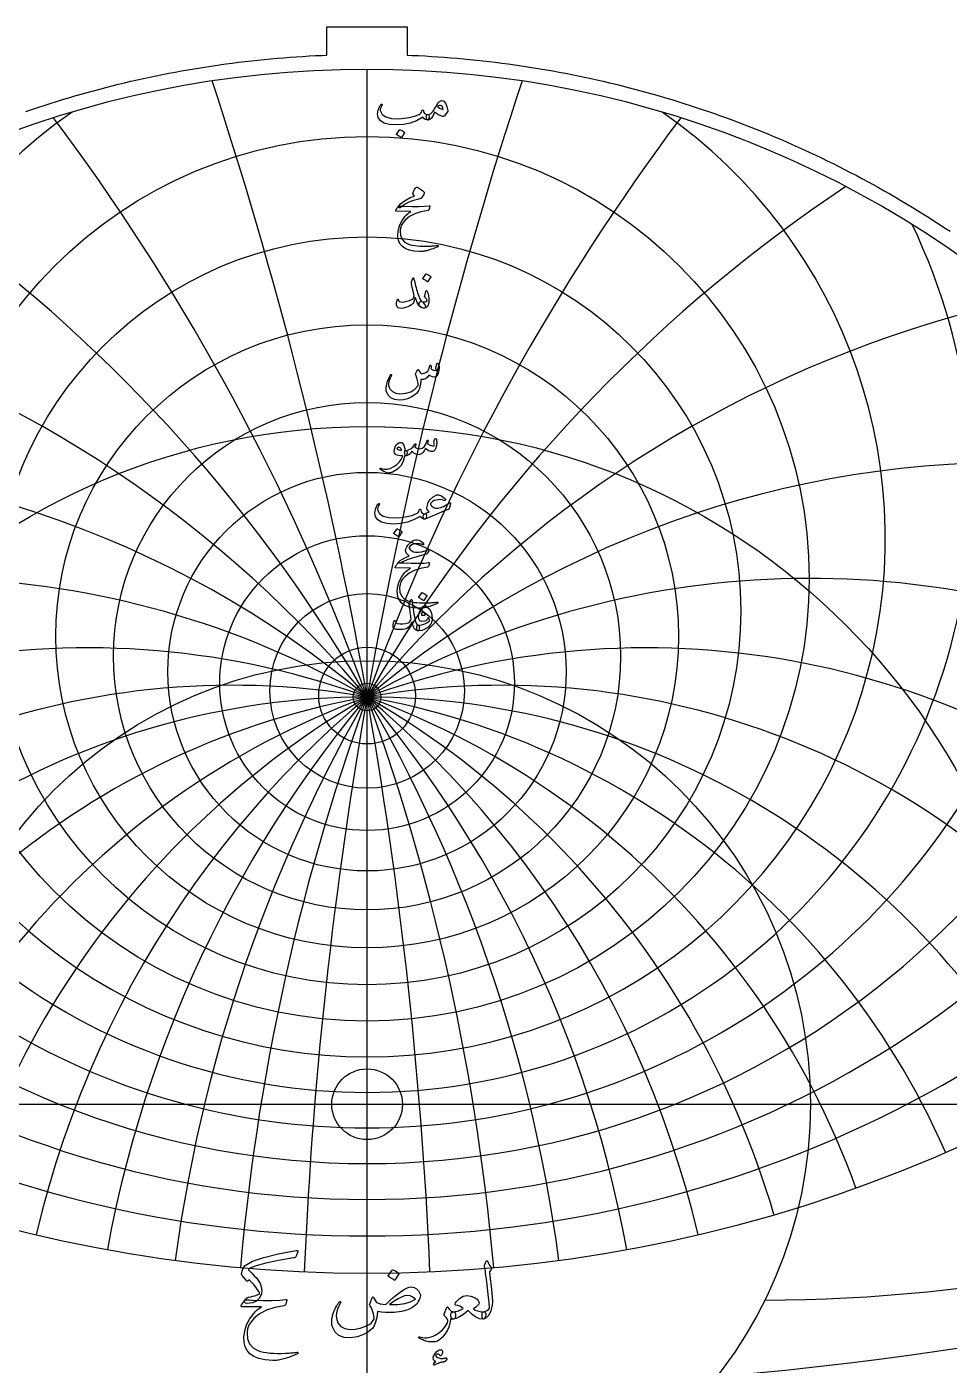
# Model space of a CAD drawing. Header units: millimetres. Extents: x -62 to 62, y -62 to 63.
# Drawn here: x -20 to 34.2, y -15.3 to 63.2 of the extents above; entities that cross this region are included whole.
import ezdxf

# ---------------------------------------------------------------- set-up
doc = ezdxf.new("R2010")
doc.units = ezdxf.units.MM
for name, color, linetype in [('CUT_INNER', 6, 'Continuous'), ('CUT_OUTER', 1, 'Continuous'), ('ENGRAVE', 7, 'Continuous'), ('ENGRAVE_FINE', 8, 'Continuous'), ('TEXT', 5, 'Continuous')]:
    doc.layers.add(name, color=color, linetype=linetype)

msp = doc.modelspace()

# ---------------------------------------------------------------- linework, layer by layer
at = {"layer": 'CUT_INNER'}
msp.add_circle((0, 0), 2.075, dxfattribs=at)
at = {"layer": 'CUT_OUTER'}
msp.add_lwpolyline([(-20.0432, 58.2612), (-19.6853, 58.3831), (-19.3267, 58.5028), (-18.9674, 58.6203), (-18.6073, 58.7356), (-18.2466, 58.8486), (-17.8852, 58.9595), (-17.5231, 59.0681), (-17.1603, 59.1745), (-16.7969, 59.2787), (-16.4328, 59.3807), (-16.0682, 59.4804), (-15.7029, 59.5778), (-15.3371, 59.6731), (-14.9706, 59.7661), (-14.6036, 59.8568), (-14.2361, 59.9453), (-13.868, 60.0315), (-13.4994, 60.1154), (-13.1303, 60.1971), (-12.7606, 60.2766), (-12.3906, 60.3537), (-12.02, 60.4286), (-11.649, 60.5012), (-11.2775, 60.5716), (-10.9057, 60.6396), (-10.5334, 60.7054), (-10.1607, 60.7689), (-9.7876, 60.8301), (-9.4142, 60.889), (-9.0404, 60.9456), (-8.6663, 61), (-8.2919, 61.052), (-7.9171, 61.1017), (-7.542, 61.1491), (-7.1667, 61.1943), (-6.7911, 61.2371), (-6.4152, 61.2776), (-6.0391, 61.3158), (-5.6627, 61.3517), (-5.2862, 61.3853), (-4.9094, 61.4166), (-4.5325, 61.4456), (-4.1554, 61.4722), (-3.7781, 61.4966), (-3.4007, 61.5186), (-3.0232, 61.5383), (-2.6455, 61.5557), (-2.3625, 61.567), (-2.3625, 63.2325), (2.3625, 63.2325), (2.3625, 61.567), (2.6455, 61.5557), (3.0232, 61.5383), (3.4007, 61.5186), (3.7781, 61.4966), (4.1554, 61.4722), (4.5325, 61.4456), (4.9094, 61.4166), (5.2862, 61.3853), (5.6627, 61.3517), (6.0391, 61.3158), (6.4152, 61.2776), (6.7911, 61.2371), (7.1667, 61.1943), (7.542, 61.1491), (7.9171, 61.1017), (8.2919, 61.052), (8.6663, 61), (9.0404, 60.9456), (9.4142, 60.889), (9.7876, 60.8301), (10.1607, 60.7689), (10.5334, 60.7054), (10.9057, 60.6396), (11.2775, 60.5716), (11.649, 60.5012), (12.02, 60.4286), (12.3906, 60.3537), (12.7606, 60.2766), (13.1303, 60.1971), (13.4994, 60.1154), (13.868, 60.0315), (14.2361, 59.9453), (14.6036, 59.8568), (14.9706, 59.7661), (15.3371, 59.6731), (15.7029, 59.5778), (16.0682, 59.4804), (16.4328, 59.3807), (16.7969, 59.2787), (17.1603, 59.1745), (17.5231, 59.0681), (17.8852, 58.9595), (18.2466, 58.8486), (18.6073, 58.7356), (18.9674, 58.6203), (19.3267, 58.5028), (19.6853, 58.3831), (20.0432, 58.2612), (20.4003, 58.1372), (20.7566, 58.0109), (21.1122, 57.8824), (21.4669, 57.7518), (21.8209, 57.619), (22.174, 57.484), (22.5263, 57.3469), (22.8778, 57.2076), (23.2284, 57.0661), (23.5781, 56.9225), (23.9269, 56.7768), (24.2748, 56.6289), (24.6218, 56.4789), (24.9679, 56.3267), (25.3131, 56.1725), (25.6573, 56.0161), (26.0005, 55.8576), (26.3427, 55.697), (26.684, 55.5344), (27.0242, 55.3696), (27.3635, 55.2027), (27.7017, 55.0338), (28.0388, 54.8628), (28.3749, 54.6897), (28.71, 54.5146), (29.0439, 54.3374), (29.3768, 54.1581), (29.7085, 53.9769), (30.0392, 53.7936), (30.3687, 53.6082), (30.6971, 53.4209), (31.0243, 53.2315), (31.3503, 53.0402), (31.6752, 52.8468), (31.9988, 52.6515), (32.3213, 52.4541), (32.6425, 52.2548), (32.9625, 52.0535), (33.2813, 51.8503), (33.5988, 51.6451), (33.9151, 51.438), (34.2301, 51.2289)], dxfattribs=at)
at = {"layer": 'ENGRAVE'}
for points in [[(0, -60.75), (0, 60.75)], [(-60.75, 0), (60.75, 0)]]:
    msp.add_lwpolyline(points, dxfattribs=at)
for centre, radius in [((0, 0), 60.75), ((0, 30.8374), 25.9547), ((0, 28.9552), 21.9433), ((0, 27.4633), 18.2826), ((0, 26.291), 14.8882), ((0, 0), 39.7663), ((0, 25.3877), 11.695), ((0, 24.7173), 8.6506), ((0, 24.2547), 5.7114), ((0, 23.9834), 2.8393), ((0, 0), 26.0306), ((0, 23.894), 0.81)]:
    msp.add_circle(centre, radius, dxfattribs=at)
for centre, radius, start, end in [((0, 33.2101), 30.4293, 124.697096, 55.302904), ((0, 36.2172), 35.5231, 154.271854, 25.728146), ((0, 40.0722), 41.4608, 173.680024, 6.319976), ((0, 45.1022), 48.5813, 189.241771, 350.758229), ((0, 51.8341), 57.4229, 202.661733, 337.338267), ((0, -21.1441), 45.0381, 28, 152), ((0, -21.1441), 45.0381, 28, 152), ((0, 61.17), 68.8998, 214.698452, 325.301548), ((0, 74.7895), 84.7044, 225.764248, 314.235752), ((23.1633, 86.4467), 97.9333, 270.114628, 292.483898)]:
    msp.add_arc(centre, radius, start, end, dxfattribs=at)
at = {"layer": 'ENGRAVE_FINE'}
for centre, radius, start, end in [((-255.4239, -21.1441), 259.3642, 2.499232, 18.246522), ((-255.4239, -21.1441), 259.3642, 2.499232, 18.246522), ((255.4239, -21.1441), 259.3642, 161.753478, 177.500768), ((255.4239, -21.1441), 259.3642, 161.753478, 177.500768), ((-123.7412, -21.1441), 131.6827, 5.034576, 36.884195), ((-123.7412, -21.1441), 131.6827, 5.034576, 36.884195), ((123.7412, -21.1441), 131.6827, 143.115805, 174.965424), ((123.7412, -21.1441), 131.6827, 143.115805, 174.965424), ((-78.0083, -21.1441), 90.0763, 7.644186, 56.365506), ((-78.0083, -21.1441), 90.0763, 7.644186, 56.365506), ((78.0083, -21.1441), 90.0763, 123.634494, 172.355814), ((78.0083, -21.1441), 90.0763, 123.634494, 172.355814), ((-53.6744, -21.1441), 70.0669, 10.370546, 77.276782), ((-53.6744, -21.1441), 70.0669, 10.370546, 77.276782), ((53.6744, -21.1441), 70.0669, 102.723218, 169.629454), ((53.6744, -21.1441), 70.0669, 102.723218, 169.629454), ((-37.7915, -21.1441), 58.7931, 13.263275, 100.422497), ((-37.7915, -21.1441), 58.7931, 13.263275, 100.422497), ((37.7915, -21.1441), 58.7931, 79.577503, 166.736725), ((37.7915, -21.1441), 58.7931, 79.577503, 166.736725), ((-26.0028, -21.1441), 52.0056, 16.382867, 126.860016), ((-26.0028, -21.1441), 52.0056, 16.382867, 126.860016), ((26.0028, -21.1441), 52.0056, 53.139984, 163.617133), ((26.0028, -21.1441), 52.0056, 53.139984, 163.617133), ((-16.3925, -21.1441), 47.9286, 19.805939, 140.800681), ((-16.3925, -21.1441), 47.9286, 19.805939, 140.800681), ((16.3925, -21.1441), 47.9286, 39.199319, 160.194061), ((16.3925, -21.1441), 47.9286, 39.199319, 160.194061), ((-7.9414, -21.1441), 45.7329, 23.632954, 146.902678), ((-7.9414, -21.1441), 45.7329, 23.632954, 146.902678), ((7.9414, -21.1441), 45.7329, 33.097322, 156.367046), ((7.9414, -21.1441), 45.7329, 33.097322, 156.367046), ((0, 218.8256), 235.7054, 255.236477, 284.763523)]:
    msp.add_arc(centre, radius, start, end, dxfattribs=at)
at = {"layer": 'TEXT'}
for points in [[(0.8191, 58.67), (0.8319, 58.6839), (0.8452, 58.6897), (0.8589, 58.6875), (0.873, 58.6772), (0.8838, 58.6637), (0.8874, 58.6484), (0.8838, 58.6314), (0.873, 58.6125), (0.8182, 58.5276), (0.7832, 58.449), (0.7679, 58.3767), (0.7724, 58.3107), (0.8849, 58.0938), (1.1039, 57.9424), (1.4292, 57.8567), (1.861, 57.8365), (2.1815, 57.86), (2.4889, 57.9092), (2.7833, 57.984), (3.0646, 58.0844), (3.1142, 58.1138), (3.1553, 58.1589), (3.1879, 58.2198), (3.2119, 58.2963), (3.22, 58.3181), (3.2335, 58.3332), (3.2523, 58.3415), (3.2766, 58.343), (3.2939, 58.3356), (3.3062, 58.3206), (3.3136, 58.2979), (3.3161, 58.2676), (3.3329, 58.1926), (3.3799, 58.1365), (3.4569, 58.0992), (3.564, 58.0808), (3.6026, 58.0722), (3.6287, 58.0502), (3.6421, 58.0148), (3.643, 57.9658), (3.63, 57.8746), (3.6125, 57.8095), (3.5905, 57.7704), (3.564, 57.7574), (3.4852, 57.7678), (3.4104, 57.7987), (3.3397, 57.8504), (3.273, 57.9227), (3.2674, 57.9256), (3.2577, 57.9236), (3.244, 57.9166), (3.2263, 57.9047), (2.8913, 57.7161), (2.5257, 57.5814), (2.1296, 57.5005), (1.703, 57.4736), (1.3087, 57.5005), (1.0024, 57.5814), (0.7841, 57.7161), (0.6539, 57.9047), (0.6242, 58.01), (0.6144, 58.1176), (0.6242, 58.2274), (0.6539, 58.3394), (0.6938, 58.4436), (0.7347, 58.5335), (0.7765, 58.6089), (0.8191, 58.67)], [(4.3975, 58.8999), (4.51, 58.8599), (4.6032, 58.7472), (4.6771, 58.5617), (4.7316, 58.3035), (4.7337, 58.2849), (4.7325, 58.2685), (4.7283, 58.2543), (4.7209, 58.2424), (4.5233, 57.9945), (4.5096, 57.9795), (4.4936, 57.9703), (4.4754, 57.9669), (4.455, 57.9694), (4.3207, 58.0152), (4.1945, 58.0736), (4.0764, 58.1445), (3.9664, 58.2281), (3.8777, 58.0222), (3.7805, 57.8751), (3.6747, 57.7868), (3.5604, 57.7574), (3.5476, 57.7621), (3.5344, 57.7763), (3.5207, 57.7999), (3.5065, 57.8329), (3.4847, 57.9146), (3.4769, 57.9802), (3.4829, 58.0296), (3.5029, 58.0628), (3.5146, 58.0707), (3.5281, 58.0763), (3.5433, 58.0796), (3.5604, 58.0808), (3.6421, 58.0947), (3.7221, 58.1329), (3.8002, 58.1953), (3.8766, 58.282), (3.91, 58.3323), (3.9601, 58.4149), (4.0268, 58.5299), (4.1101, 58.6772), (4.1752, 58.7746), (4.2448, 58.8442), (4.3189, 58.886), (4.3975, 58.8999)], [(4.1388, 58.5478), (4.2062, 58.4917), (4.2825, 58.4454), (4.3679, 58.4091), (4.4622, 58.3826), (4.457, 58.4533), (4.4379, 58.511), (4.4049, 58.5557), (4.358, 58.5873), (4.3039, 58.6037), (4.2493, 58.6026), (4.1943, 58.584), (4.1388, 58.5478)], [(1.9077, 57.179), (1.9122, 57.1835), (1.9185, 57.1862), (1.9266, 57.1871), (1.9365, 57.1862), (2.0063, 57.1579), (2.0721, 57.1233), (2.1339, 57.0824), (2.1916, 57.0353), (2.1972, 57.0281), (2.1997, 57.0209), (2.199, 57.0137), (2.1952, 57.0065), (2.0263, 56.7335), (2.02, 56.727), (2.0119, 56.7254), (2.0021, 56.7288), (1.9904, 56.7371), (1.9803, 56.7443), (1.9643, 56.755), (1.9426, 56.7694), (1.9149, 56.7874), (1.881, 56.8089), (1.8404, 56.8341), (1.793, 56.8628), (1.7389, 56.8952), (1.7317, 56.9006), (1.7281, 56.9059), (1.7281, 56.9113), (1.7317, 56.9167)], [(3.0323, 53.1177), (2.7184, 53.0357), (2.4413, 52.9299), (2.201, 52.8004), (1.9976, 52.647), (1.9664, 52.6234), (1.9374, 52.6102), (1.9107, 52.6073), (1.8862, 52.6147), (1.8577, 52.6486), (1.8619, 52.6964), (1.899, 52.7582), (1.9688, 52.8338), (2.1339, 52.9708), (2.3236, 53.0943), (2.538, 53.2043), (2.7772, 53.3009), (2.7089, 53.4015), (2.6961, 53.4266), (2.6901, 53.4518), (2.6907, 53.4769), (2.6981, 53.5021), (2.7464, 53.598), (2.7907, 53.6772), (2.8309, 53.7399), (2.867, 53.7859), (2.8901, 53.8077), (2.9128, 53.8192), (2.935, 53.8203), (2.9568, 53.8111), (3.0832, 53.7397), (3.1895, 53.6727), (3.2755, 53.6103), (3.3413, 53.5524), (3.354, 53.5338), (3.3601, 53.5102), (3.3594, 53.4817), (3.352, 53.4482), (3.3289, 53.3959), (3.2918, 53.3323), (3.2409, 53.2576), (3.176, 53.1716), (3.1589, 53.1588), (3.1293, 53.1455), (3.0871, 53.1318), (3.0323, 53.1177)], [(2.1844, 52.7009), (2.6454, 52.6847), (3.044, 52.6829), (3.3801, 52.6955), (3.6538, 52.7225), (3.6622, 52.7235), (3.6695, 52.7229), (3.6757, 52.7208), (3.6808, 52.7171), (3.6845, 52.712), (3.6866, 52.7059), (3.6872, 52.6986), (3.6862, 52.6901), (3.6791, 52.6573), (3.6722, 52.6273), (3.6656, 52.5999), (3.6592, 52.5752), (3.653, 52.5532), (3.6471, 52.5338), (3.6414, 52.5172), (3.6359, 52.5033), (3.6242, 52.4811), (3.6107, 52.4647), (3.5954, 52.4541), (3.5784, 52.4494), (3.1634, 52.3742), (2.8023, 52.2563), (2.4952, 52.0958), (2.2419, 51.8925), (2.1139, 51.7464), (2.0209, 51.5917), (1.963, 51.4284), (1.9401, 51.2566), (1.9621, 50.9869), (2.0497, 50.7671), (2.2028, 50.5971), (2.4215, 50.477), (2.5349, 50.4406), (2.6595, 50.4105), (2.7954, 50.3867), (2.9425, 50.3692), (3.1005, 50.3578), (3.2694, 50.3522), (3.449, 50.3524), (3.6394, 50.3584), (3.7071, 50.3623), (3.7737, 50.3665), (3.8392, 50.3712), (3.9035, 50.3764), (3.9663, 50.382), (4.027, 50.3881), (4.0857, 50.3946), (4.1424, 50.4016), (4.1597, 50.4025), (4.1721, 50.398), (4.1795, 50.3881), (4.182, 50.3728), (4.1806, 50.3551), (4.1766, 50.3414), (4.1698, 50.3317), (4.1604, 50.3261), (4.0589, 50.2832), (3.9628, 50.2444), (3.8721, 50.2096), (3.7868, 50.1788), (3.707, 50.1519), (3.6332, 50.1285), (3.5651, 50.1087), (3.5029, 50.0926), (3.4444, 50.0807), (3.3875, 50.0701), (3.3322, 50.0609), (3.2784, 50.0531), (3.2259, 50.047), (3.1746, 50.0432), (3.1245, 50.0416), (3.0754, 50.0423), (2.7404, 50.0683), (2.461, 50.1249), (2.2374, 50.212), (2.0694, 50.3297), (1.9461, 50.4768), (1.8601, 50.6486), (1.8114, 50.845), (1.8, 51.0662), (1.8352, 51.3406), (1.9194, 51.6069), (2.0526, 51.8651), (2.2347, 52.1153), (2.3059, 52.191), (2.3865, 52.2635), (2.4765, 52.3329), (2.576, 52.3991), (1.7066, 52.4063), (1.6857, 52.4153), (1.6769, 52.4315), (1.6803, 52.4548), (1.6958, 52.4853), (1.725, 52.5298), (1.7515, 52.5698), (1.7753, 52.6053), (1.7964, 52.6362), (1.8148, 52.6625), (1.8305, 52.6838), (1.8435, 52.7002), (1.8539, 52.7117), (1.8772, 52.7137), (1.9401, 52.7126), (2.0425, 52.7083), (2.1844, 52.7009)], [(3.4472, 48.7231), (3.4517, 48.7276), (3.458, 48.7303), (3.4661, 48.7312), (3.476, 48.7303), (3.5458, 48.702), (3.6116, 48.6674), (3.6734, 48.6265), (3.7311, 48.5794), (3.7367, 48.5722), (3.7391, 48.565), (3.7385, 48.5578), (3.7347, 48.5506), (3.5658, 48.2776), (3.5595, 48.2711), (3.5514, 48.2695), (3.5415, 48.2729), (3.5299, 48.2812), (3.5198, 48.2884), (3.5038, 48.2991), (3.482, 48.3135), (3.4544, 48.3315), (3.4205, 48.353), (3.3799, 48.3782), (3.3325, 48.4069), (3.2784, 48.4393), (3.2712, 48.4447), (3.2676, 48.45), (3.2676, 48.4554), (3.2712, 48.4608)], [(2.7538, 48.4141), (2.7745, 48.3199), (2.7969, 48.2241), (2.8212, 48.1268), (2.8472, 48.0279), (2.8751, 47.927), (2.9047, 47.8236), (2.9362, 47.7177), (2.9694, 47.6093), (3.0365, 47.4144), (3.0978, 47.268), (3.1533, 47.1701), (3.2029, 47.1207), (3.2463, 47.0913), (3.2901, 47.0498), (3.3343, 46.9961), (3.379, 46.9303), (3.4212, 46.8488), (3.4329, 46.7875), (3.414, 46.7464), (3.3646, 46.7255), (3.205, 46.7417), (3.0637, 46.8477), (2.9409, 47.0435), (2.8365, 47.3291), (2.8342, 47.3338), (2.8311, 47.3372), (2.827, 47.3392), (2.8221, 47.3399), (2.8185, 47.3392), (2.8149, 47.3372), (2.8113, 47.3338), (2.8077, 47.3291), (2.7976, 47.2828), (2.7853, 47.2339), (2.7707, 47.1823), (2.7538, 47.1279), (2.7354, 47.0765), (2.7161, 47.0336), (2.6959, 46.9992), (2.6748, 46.9734), (2.5989, 46.9072), (2.5041, 46.8486), (2.3905, 46.7976), (2.258, 46.7543), (2.1233, 46.7222), (2.0065, 46.7085), (1.9077, 46.7132), (1.8269, 46.7363), (1.7577, 46.7942), (1.7263, 46.8962), (1.7326, 47.0421), (1.7766, 47.2321), (1.7809, 47.2384), (1.7865, 47.2429), (1.7935, 47.2456), (1.8018, 47.2465), (1.8116, 47.2453), (1.8197, 47.242), (1.826, 47.2364), (1.8305, 47.2285), (1.8476, 47.1888), (1.8664, 47.1558), (1.8871, 47.1295), (1.9095, 47.1099), (1.9796, 47.0839), (2.0748, 47.0776), (2.1952, 47.0911), (2.3407, 47.1243), (2.4958, 47.1742), (2.6164, 47.2303), (2.7024, 47.2927), (2.7538, 47.3614), (2.7624, 47.431), (2.7484, 47.5501), (2.7121, 47.7185), (2.6532, 47.9363), (2.6249, 48.051), (2.6083, 48.1438), (2.6034, 48.2145), (2.6101, 48.2632), (2.6784, 48.4572), (2.6858, 48.4777), (2.6937, 48.4923), (2.702, 48.501), (2.7107, 48.5039), (2.7215, 48.4983), (2.7323, 48.4815), (2.7431, 48.4534), (2.7538, 48.4141)], [(3.4796, 47.2537), (3.4585, 47.2889), (3.4383, 47.3192), (3.4189, 47.3446), (3.4005, 47.365), (3.3873, 47.3825), (3.3799, 47.4028), (3.3783, 47.4257), (3.3826, 47.4513), (3.458, 47.7243), (3.4686, 47.7481), (3.4823, 47.7548), (3.4991, 47.7445), (3.5191, 47.7171), (3.5492, 47.659), (3.5748, 47.5887), (3.5959, 47.5063), (3.6125, 47.4117), (3.6222, 47.321), (3.626, 47.2321), (3.624, 47.145), (3.6161, 47.0596), (3.6033, 46.9853), (3.5865, 46.9204), (3.5656, 46.865), (3.5406, 46.8189), (3.5099, 46.7848), (3.4679, 46.7579), (3.4147, 46.7381), (3.3502, 46.7255), (3.2842, 46.7231), (3.2227, 46.7336), (3.1657, 46.7572), (3.1131, 46.7938), (3.0725, 46.8403), (3.0511, 46.8935), (3.0491, 46.9534), (3.0664, 47.0201), (3.094, 47.0747), (3.1266, 47.109), (3.1641, 47.1232), (3.2065, 47.1171), (3.3044, 47.0936), (3.3898, 47.0911), (3.4625, 47.1097), (3.5227, 47.1495), (3.524, 47.16), (3.5173, 47.1809), (3.5025, 47.2121), (3.4796, 47.2537)], [(4.0993, 43.4486), (4.1056, 43.4643), (4.1137, 43.4756), (4.1236, 43.4823), (4.1352, 43.4846), (4.1503, 43.4828), (4.1631, 43.4774), (4.1736, 43.4684), (4.182, 43.4558), (4.2024, 43.4109), (4.217, 43.3552), (4.2257, 43.2888), (4.2287, 43.2115), (4.2208, 43.0853), (4.1972, 42.9654), (4.1579, 42.8518), (4.1029, 42.7445), (4.084, 42.7186), (4.0634, 42.6986), (4.0409, 42.6845), (4.0167, 42.6762), (3.9289, 42.6706), (3.8344, 42.6861), (3.7331, 42.7227), (3.6251, 42.7804), (3.5341, 42.6558), (3.4266, 42.5729), (3.3024, 42.5318), (3.1616, 42.5325), (3.157, 42.4567), (3.1504, 42.3838), (3.1417, 42.3139), (3.1311, 42.2469), (3.1184, 42.1823), (3.1037, 42.1198), (3.087, 42.0593), (3.0682, 42.0008), (3.0246, 41.8952), (2.9658, 41.7978), (2.8917, 41.7084), (2.8023, 41.6271), (2.5933, 41.4879), (2.3721, 41.39), (2.1388, 41.3334), (1.8934, 41.3181), (1.617, 41.3556), (1.3985, 41.4538), (1.2379, 41.6125), (1.1353, 41.8319), (1.1214, 41.9109), (1.1191, 42.0043), (1.1286, 42.1121), (1.1497, 42.2343), (1.1836, 42.3681), (1.2314, 42.5073), (1.2932, 42.6519), (1.3688, 42.8019), (1.3749, 42.8114), (1.3823, 42.8181), (1.3911, 42.8221), (1.4012, 42.8235), (1.4113, 42.8226), (1.42, 42.8199), (1.4274, 42.8154), (1.4335, 42.8091), (1.4375, 42.7999), (1.4389, 42.7903), (1.4375, 42.7802), (1.4335, 42.7696), (1.3374, 42.57), (1.2754, 42.4058), (1.2476, 42.2772), (1.2539, 42.184), (1.3446, 41.9785), (1.4874, 41.8292), (1.6823, 41.736), (1.9293, 41.699), (2.2747, 41.721), (2.567, 41.8085), (2.8064, 41.9617), (2.9928, 42.1804), (2.9921, 42.3246), (2.9685, 42.4768), (2.922, 42.6371), (2.8526, 42.8055), (2.8439, 42.8226), (2.8392, 42.8379), (2.8385, 42.8513), (2.8419, 42.863), (2.8612, 42.9031), (2.8796, 42.9407), (2.8971, 42.9758), (2.9137, 43.0085), (2.9294, 43.0383), (2.9443, 43.0647), (2.9582, 43.0877), (2.9712, 43.1073), (2.9786, 43.1156), (2.9865, 43.119), (2.9948, 43.1174), (3.0035, 43.1109), (3.008, 43.106), (3.0143, 43.0983), (3.0224, 43.088), (3.0323, 43.075), (3.0435, 43.0593), (3.0556, 43.0409), (3.0687, 43.0197), (3.0826, 42.9959), (3.1109, 42.9501), (3.1347, 42.9169), (3.154, 42.8962), (3.1688, 42.8882), (3.2622, 42.8803), (3.3556, 42.8962), (3.449, 42.936), (3.5424, 42.9995), (3.5764, 43.0418), (3.6098, 43.1109), (3.6428, 43.207), (3.6754, 43.3301), (3.6785, 43.3417), (3.6844, 43.3516), (3.6929, 43.3597), (3.7041, 43.366), (3.7147, 43.37), (3.7248, 43.3714), (3.7344, 43.37), (3.7436, 43.366), (3.7573, 43.3435), (3.7625, 43.3013), (3.7591, 43.2394), (3.7472, 43.1576), (3.8198, 43.1132), (3.8972, 43.084), (3.9796, 43.07), (4.067, 43.0714), (4.0659, 43.0977), (4.0625, 43.119), (4.0569, 43.1354), (4.049, 43.1468), (4.04, 43.1576), (4.0346, 43.1684), (4.0329, 43.1792), (4.0346, 43.19)], [(2.2006, 38.0084), (2.1163, 37.7127), (1.9751, 37.465), (1.7768, 37.2654), (1.5215, 37.1138), (1.4858, 37.0984), (1.4506, 37.0846), (1.4158, 37.0724), (1.3814, 37.0617), (1.3477, 37.0529), (1.3149, 37.046), (1.2831, 37.0412), (1.2521, 37.0384), (1.1748, 37.0494), (1.0724, 37.0896), (0.9449, 37.159), (0.7922, 37.2575), (0.7758, 37.2717), (0.7662, 37.2854), (0.7632, 37.2986), (0.7671, 37.3114), (0.7756, 37.3213), (0.7868, 37.3258), (0.8007, 37.3249), (0.8173, 37.3186), (0.9761, 37.2672), (1.1542, 37.2674), (1.3515, 37.3193), (1.5682, 37.4228), (1.7452, 37.5429), (1.8916, 37.6842), (2.0074, 37.8465), (2.0928, 38.03), (2.0921, 38.0365), (2.0901, 38.0416), (2.0867, 38.0455), (2.082, 38.0479), (1.9583, 38.0551), (1.853, 38.0695), (1.7661, 38.091), (1.6976, 38.1198), (1.6446, 38.1642), (1.6113, 38.2258), (1.5979, 38.3044), (1.6042, 38.4), (1.6062, 38.4127), (1.6087, 38.4256), (1.6116, 38.4388), (1.6149, 38.4521), (1.6188, 38.4659), (1.623, 38.4804), (1.6277, 38.4956), (1.6329, 38.5114), (1.6751, 38.614), (1.7263, 38.6991), (1.7865, 38.7667), (1.8557, 38.8168), (1.9264, 38.8442), (1.9913, 38.8437), (2.0503, 38.8154), (2.1036, 38.7593), (2.15, 38.6812), (2.1853, 38.5904), (2.2093, 38.4871), (2.2221, 38.3713), (2.2292, 38.3714), (2.236, 38.3717), (2.2427, 38.3723), (2.2491, 38.3731), (2.2555, 38.3739), (2.2621, 38.3744), (2.2689, 38.3748), (2.276, 38.3749), (2.3003, 38.3697), (2.3191, 38.3542), (2.3326, 38.3284), (2.3407, 38.2922), (2.344, 38.2525), (2.3434, 38.2123), (2.3387, 38.1717), (2.3299, 38.1306), (2.3184, 38.0944), (2.3056, 38.0686), (2.2915, 38.0531), (2.276, 38.0479), (2.2077, 38.0479), (2.2073, 38.0414), (2.2059, 38.0327), (2.2037, 38.0217), (2.2006, 38.0084)], [(2.0281, 38.4108), (1.9904, 38.4766), (1.9491, 38.5231), (1.9042, 38.5502), (1.8557, 38.5581), (1.8267, 38.5505), (1.8009, 38.5383), (1.7782, 38.5217), (1.7586, 38.5006), (1.7524, 38.4894), (1.7515, 38.4773), (1.756, 38.4642), (1.7658, 38.4503), (1.8029, 38.4178), (1.8565, 38.3955), (1.9268, 38.3836), (2.0137, 38.3821), (2.0227, 38.3839), (2.0281, 38.3892), (2.0299, 38.3982), (2.0281, 38.4108)], [(4.0149, 39.0719), (4.0227, 39.0773), (4.032, 39.0755), (4.0425, 39.0665), (4.0544, 39.0503), (4.0672, 39.0229), (4.0769, 38.9838), (4.0834, 38.9331), (4.0867, 38.8707), (4.0879, 38.7997), (4.084, 38.7306), (4.0753, 38.6632), (4.0616, 38.5976), (4.0216, 38.4701), (3.9772, 38.3785), (3.9282, 38.3228), (3.8748, 38.303), (3.7484, 38.3104), (3.6314, 38.3434), (3.5238, 38.402), (3.4257, 38.4862), (3.3583, 38.3535), (3.2784, 38.25), (3.1859, 38.1757), (3.0808, 38.1306), (2.9705, 38.1207), (2.8589, 38.1485), (2.746, 38.2141), (2.6317, 38.3174), (2.5392, 38.1995), (2.4485, 38.1153), (2.3595, 38.0648), (2.2724, 38.0479), (2.2549, 38.0578), (2.2383, 38.0875), (2.2226, 38.1369), (2.2077, 38.206), (2.2024, 38.2743), (2.2113, 38.3246), (2.2347, 38.3569), (2.2724, 38.3713), (2.4381, 38.4088), (2.5832, 38.4818), (2.7076, 38.5902), (2.8113, 38.7341), (2.8169, 38.742), (2.823, 38.7476), (2.8295, 38.751), (2.8365, 38.7521), (2.845, 38.7512), (2.8526, 38.7485), (2.8594, 38.744), (2.8652, 38.7377), (2.8686, 38.7184), (2.8607, 38.6856), (2.8416, 38.6394), (2.8113, 38.5797), (2.8511, 38.5336), (2.9128, 38.4997), (2.9966, 38.4779), (3.1023, 38.4683), (3.2341, 38.4959), (3.3493, 38.5859), (3.4479, 38.7384), (3.5299, 38.9533), (3.5339, 38.9643), (3.5389, 38.9722), (3.5447, 38.9769), (3.5514, 38.9785), (3.5615, 38.9776), (3.5703, 38.9749), (3.5777, 38.9704), (3.5838, 38.9641), (3.5883, 38.9551), (3.5909, 38.9461), (3.5918, 38.9371), (3.5909, 38.9282), (3.555, 38.7773), (3.597, 38.74), (3.6475, 38.7072), (3.7066, 38.6789), (3.7742, 38.6551), (3.84, 38.6396), (3.89, 38.6362), (3.9244, 38.645), (3.943, 38.6659), (3.9491, 38.6978), (3.9457, 38.7431), (3.9329, 38.802), (3.9107, 38.8743), (3.9145, 38.8947), (3.9332, 38.9344), (3.9666, 38.9935), (4.0149, 39.0719)], [(4.8897, 35.2349), (4.8179, 34.9475), (4.8098, 34.9336), (4.7963, 34.9206), (4.7774, 34.9084), (4.7532, 34.8972), (4.6994, 34.8782), (4.6423, 34.8572), (4.5818, 34.8342), (4.5179, 34.8092), (4.4506, 34.7823), (4.38, 34.7539), (4.306, 34.724), (4.2287, 34.6924), (3.4023, 34.3331), (3.3646, 34.3415), (3.3341, 34.3664), (3.3107, 34.4079), (3.2945, 34.4661), (3.2918, 34.5278), (3.3089, 34.5801), (3.3457, 34.623), (3.4023, 34.6565), (3.4094, 34.6597), (3.4234, 34.6659), (3.4444, 34.675), (3.4724, 34.687), (3.5071, 34.7017), (3.5483, 34.7189), (3.596, 34.7386), (3.6502, 34.7607), (3.5804, 34.8323), (3.5362, 34.9107), (3.5175, 34.9958), (3.5245, 35.0876), (3.5936, 35.3061), (3.7113, 35.4909), (3.8775, 35.642), (4.0921, 35.7595), (4.1391, 35.7705), (4.1936, 35.7675), (4.2558, 35.7507), (4.3257, 35.7199), (4.3982, 35.678), (4.4649, 35.631), (4.5257, 35.5792), (4.5807, 35.5223), (4.5962, 35.5015), (4.6032, 35.4819), (4.6016, 35.4637), (4.5915, 35.4469), (4.5763, 35.4339), (4.5592, 35.4271), (4.5403, 35.4267), (4.5197, 35.4325), (4.4121, 35.4664), (4.2978, 35.4819), (4.1768, 35.479), (4.049, 35.4577), (3.9334, 35.4231), (3.8415, 35.3768), (3.7735, 35.3189), (3.7293, 35.2493), (3.7248, 35.2183), (3.7365, 35.1828), (3.7643, 35.1429), (3.8083, 35.0984), (3.8586, 35.058), (3.9089, 35.0265), (3.9592, 35.0041), (4.0095, 34.9906), (4.1602, 34.9868), (4.3212, 35.0185), (4.4925, 35.0856), (4.6742, 35.1882), (4.6937, 35.2006), (4.7128, 35.2125), (4.7314, 35.2239), (4.7496, 35.2349), (4.7671, 35.2453), (4.7837, 35.2547), (4.7995, 35.2632), (4.8143, 35.2708), (4.8554, 35.2902), (4.8816, 35.2906), (4.8931, 35.2722), (4.8897, 35.2349)], [(0.6611, 35.2457), (0.6739, 35.2596), (0.6871, 35.2655), (0.7008, 35.2632), (0.715, 35.2529), (0.7257, 35.2394), (0.7293, 35.2241), (0.7257, 35.2071), (0.715, 35.1882), (0.6602, 35.1033), (0.6251, 35.0247), (0.6099, 34.9524), (0.6144, 34.8864), (0.7269, 34.6695), (0.9458, 34.5182), (1.2712, 34.4324), (1.703, 34.4122), (2.0234, 34.4358), (2.3308, 34.4849), (2.6252, 34.5597), (2.9065, 34.6601), (2.9562, 34.6895), (2.9972, 34.7346), (3.0298, 34.7955), (3.0538, 34.8721), (3.0619, 34.8938), (3.0754, 34.9089), (3.0942, 34.9172), (3.1185, 34.9188), (3.1358, 34.9114), (3.1481, 34.8963), (3.1556, 34.8736), (3.158, 34.8433), (3.1749, 34.7683), (3.2218, 34.7122), (3.2988, 34.6749), (3.4059, 34.6565), (3.4445, 34.648), (3.4706, 34.626), (3.4841, 34.5905), (3.485, 34.5415), (3.4719, 34.4504), (3.4544, 34.3852), (3.4324, 34.3462), (3.4059, 34.3331), (3.3271, 34.3435), (3.2523, 34.3745), (3.1816, 34.4261), (3.1149, 34.4984), (3.1093, 34.5013), (3.0996, 34.4993), (3.0859, 34.4923), (3.0682, 34.4804), (2.7332, 34.2918), (2.3676, 34.1571), (1.9715, 34.0763), (1.5449, 34.0493), (1.1506, 34.0763), (0.8443, 34.1571), (0.626, 34.2918), (0.4958, 34.4804), (0.4662, 34.5858), (0.4563, 34.6933), (0.4662, 34.8031), (0.4958, 34.9152), (0.5358, 35.0194), (0.5766, 35.1092), (0.6184, 35.1846), (0.6611, 35.2457)], [(1.7497, 33.7547), (1.7542, 33.7592), (1.7604, 33.7619), (1.7685, 33.7628), (1.7784, 33.7619), (1.8482, 33.7336), (1.914, 33.699), (1.9758, 33.6582), (2.0335, 33.611), (2.0391, 33.6038), (2.0416, 33.5966), (2.0409, 33.5894), (2.0371, 33.5823), (1.8682, 33.3092), (1.8619, 33.3027), (1.8539, 33.3011), (1.844, 33.3045), (1.8323, 33.3128), (1.8222, 33.32), (1.8063, 33.3308), (1.7845, 33.3451), (1.7569, 33.3631), (1.7229, 33.3847), (1.6823, 33.4098), (1.6349, 33.4386), (1.5808, 33.4709), (1.5736, 33.4763), (1.57, 33.4817), (1.57, 33.4871), (1.5736, 33.4924)], [(3.6448, 32.5552), (3.6478, 32.5299), (3.6314, 32.4825), (3.5957, 32.4131), (3.5406, 32.3217), (3.529, 32.3069), (3.5155, 32.2948), (3.5002, 32.2853), (3.4832, 32.2786), (3.2532, 32.2153), (3.0484, 32.1582), (2.8688, 32.1075), (2.7143, 32.063), (2.585, 32.0251), (2.4808, 31.9939), (2.4017, 31.9694), (2.3479, 31.9517), (1.9131, 31.7576), (1.8826, 31.7554), (1.8592, 31.7594), (1.8431, 31.7698), (1.8341, 31.7864), (1.8339, 31.7924), (1.8368, 31.7999), (1.8429, 31.8086), (1.8521, 31.8187), (1.9405, 31.9018), (2.073, 31.9894), (2.2495, 32.0814), (2.47, 32.178), (2.4101, 32.2292), (2.3595, 32.2786), (2.3184, 32.3262), (2.2868, 32.372), (2.2672, 32.4221), (2.2625, 32.4825), (2.2726, 32.5532), (2.2976, 32.6343), (2.338, 32.7187), (2.3946, 32.8031), (2.4673, 32.8876), (2.5562, 32.972), (2.653, 33.045), (2.7458, 33.095), (2.8344, 33.1222), (2.9191, 33.1265), (3.0338, 33.1033), (3.1374, 33.0555), (3.2297, 32.983), (3.3107, 32.8858), (3.3179, 32.8736), (3.3215, 32.8624), (3.3215, 32.8521), (3.3179, 32.8427), (3.31, 32.8339), (3.3008, 32.8292), (3.2903, 32.8285), (3.2784, 32.8319), (3.2255, 32.8487), (3.1746, 32.8633), (3.1258, 32.8757), (3.079, 32.8858), (3.0344, 32.8934), (2.9923, 32.8983), (2.9527, 32.9006), (2.9155, 32.9001), (2.7608, 32.8819), (2.6308, 32.8382), (2.5255, 32.7688), (2.4449, 32.6738), (2.5306, 32.5608), (2.6263, 32.4771), (2.7318, 32.4225), (2.8472, 32.3972), (3.019, 32.3954), (3.2038, 32.4223), (3.4017, 32.478), (3.6125, 32.5624), (3.6213, 32.5647), (3.6296, 32.5642), (3.6374, 32.5611), (3.6448, 32.5552)], [(2.1538, 31.7684), (2.6148, 31.7523), (3.0134, 31.7505), (3.3496, 31.763), (3.6233, 31.79), (3.6317, 31.791), (3.639, 31.7904), (3.6452, 31.7883), (3.6502, 31.7846), (3.6539, 31.7795), (3.6561, 31.7734), (3.6566, 31.7661), (3.6556, 31.7576), (3.6485, 31.7249), (3.6417, 31.6948), (3.6351, 31.6674), (3.6287, 31.6427), (3.6225, 31.6207), (3.6165, 31.6014), (3.6108, 31.5847), (3.6053, 31.5708), (3.5936, 31.5486), (3.5802, 31.5322), (3.5649, 31.5216), (3.5478, 31.5169), (3.1329, 31.4417), (2.7718, 31.3238), (2.4646, 31.1633), (2.2113, 30.9601), (2.0833, 30.8139), (1.9904, 30.6592), (1.9324, 30.4959), (1.9095, 30.3241), (1.9315, 30.0545), (2.0191, 29.8346), (2.1723, 29.6646), (2.391, 29.5445), (2.5044, 29.5081), (2.629, 29.478), (2.7648, 29.4542), (2.9119, 29.4367), (3.07, 29.4253), (3.2389, 29.4197), (3.4185, 29.4199), (3.6089, 29.426), (3.6766, 29.4298), (3.7432, 29.434), (3.8086, 29.4388), (3.873, 29.4439), (3.9357, 29.4495), (3.9965, 29.4556), (4.0552, 29.4621), (4.1119, 29.4691), (4.1292, 29.47), (4.1415, 29.4655), (4.1489, 29.4556), (4.1514, 29.4403), (4.1501, 29.4226), (4.146, 29.4089), (4.1393, 29.3992), (4.1299, 29.3936), (4.0284, 29.3507), (3.9323, 29.3119), (3.8415, 29.2771), (3.7562, 29.2463), (3.6765, 29.2194), (3.6026, 29.196), (3.5346, 29.1763), (3.4724, 29.1601), (3.4139, 29.1482), (3.357, 29.1376), (3.3016, 29.1284), (3.2478, 29.1206), (3.1954, 29.1145), (3.1441, 29.1107), (3.0939, 29.1091), (3.0448, 29.1098), (2.7098, 29.1358), (2.4305, 29.1924), (2.2068, 29.2795), (2.0389, 29.3972), (1.9156, 29.5443), (1.8296, 29.7161), (1.7809, 29.9125), (1.7694, 30.1337), (1.8047, 30.4081), (1.8889, 30.6744), (2.022, 30.9327), (2.2041, 31.1828), (2.2753, 31.2585), (2.3559, 31.331), (2.446, 31.4004), (2.5455, 31.4666), (1.676, 31.4738), (1.6551, 31.4828), (1.6464, 31.499), (1.6497, 31.5223), (1.6652, 31.5529), (1.6944, 31.5973), (1.7209, 31.6373), (1.7447, 31.6728), (1.7658, 31.7038), (1.7842, 31.73), (1.8, 31.7514), (1.813, 31.7677), (1.8233, 31.7792), (1.8467, 31.7812), (1.9095, 31.7801), (2.0119, 31.7758), (2.1538, 31.7684)], [(3.2119, 30.0155), (3.2164, 30.02), (3.2227, 30.0226), (3.2308, 30.0235), (3.2407, 30.0226), (3.3105, 29.9944), (3.3763, 29.9598), (3.438, 29.9189), (3.4957, 29.8718), (3.5014, 29.8646), (3.5038, 29.8574), (3.5031, 29.8502), (3.4993, 29.843), (3.3305, 29.57), (3.3242, 29.5635), (3.3161, 29.5619), (3.3062, 29.5652), (3.2945, 29.5736), (3.2844, 29.5807), (3.2685, 29.5915), (3.2467, 29.6059), (3.2191, 29.6239), (3.1852, 29.6454), (3.1445, 29.6706), (3.0972, 29.6993), (3.0431, 29.7316), (3.0359, 29.737), (3.0323, 29.7424), (3.0323, 29.7478), (3.0359, 29.7532)], [(2.9892, 28.1113), (3.0152, 28.0987), (3.0359, 28.079), (3.0511, 28.052), (3.061, 28.0179), (3.0675, 27.9757), (3.0691, 27.9353), (3.0657, 27.8966), (3.0574, 27.8598), (3.0451, 27.8284), (3.0296, 27.8059), (3.0109, 27.7925), (2.9892, 27.788), (2.8816, 27.8178), (2.7925, 27.8931), (2.7217, 28.0136), (2.6694, 28.1796), (2.6627, 28.2082), (2.6568, 28.233), (2.6519, 28.254), (2.6479, 28.2712), (2.6447, 28.2845), (2.6425, 28.2941), (2.6411, 28.2998), (2.6407, 28.3017), (2.6353, 28.3123), (2.6299, 28.3152), (2.6245, 28.3105), (2.6191, 28.2981), (2.558, 28.1603), (2.4898, 28.052), (2.4143, 27.9734), (2.3317, 27.9245), (2.2118, 27.8868), (2.0712, 27.8634), (1.91, 27.8544), (1.7281, 27.8598), (1.6066, 27.8973), (1.5404, 27.9883), (1.5294, 28.1326), (1.5736, 28.3305), (1.5837, 28.3543), (1.5961, 28.3718), (1.6107, 28.383), (1.6275, 28.388), (1.6441, 28.3864), (1.6581, 28.3781), (1.6693, 28.363), (1.6778, 28.3412), (1.696, 28.2948), (1.7182, 28.2595), (1.7445, 28.2355), (1.7748, 28.2227), (1.9448, 28.1966), (2.1062, 28.1939), (2.2592, 28.2146), (2.4035, 28.2586), (2.4662, 28.2914), (2.5176, 28.3359), (2.5578, 28.392), (2.5868, 28.4598), (2.585, 28.4919), (2.576, 28.5667), (2.5598, 28.6841), (2.5365, 28.8442), (2.5246, 28.9299), (2.514, 29.0072), (2.5048, 29.0763), (2.497, 29.137), (2.4902, 29.189), (2.4844, 29.2318), (2.4794, 29.2654), (2.4754, 29.2897), (2.472, 29.327), (2.4727, 29.3598), (2.4774, 29.3881), (2.4862, 29.4119), (2.5001, 29.4414), (2.5131, 29.4689), (2.5252, 29.4944), (2.5365, 29.5179), (2.5466, 29.5393), (2.5553, 29.5587), (2.5627, 29.5761), (2.5688, 29.5915), (2.5751, 29.6039), (2.5832, 29.6122), (2.5931, 29.6164), (2.6047, 29.6167), (2.6175, 29.6117), (2.6272, 29.6041), (2.6337, 29.5938), (2.6371, 29.5807), (2.659, 29.3969), (2.6815, 29.2228), (2.7048, 29.0583), (2.7287, 28.9035), (2.7531, 28.7583), (2.7776, 28.6228), (2.8025, 28.497), (2.8275, 28.3808), (2.8578, 28.2723), (2.8949, 28.1912), (2.9386, 28.1376), (2.9892, 28.1113)], [(3.4023, 29.2574), (3.427, 29.2538), (3.4544, 29.243), (3.4845, 29.2251), (3.5173, 29.1999), (3.6576, 29.0504), (3.7553, 28.882), (3.8103, 28.6947), (3.8227, 28.4885), (3.8117, 28.3812), (3.7894, 28.2856), (3.756, 28.2016), (3.7113, 28.1293), (3.5665, 27.9799), (3.3978, 27.8733), (3.2054, 27.8093), (2.9892, 27.788), (2.9674, 27.7931), (2.9487, 27.8086), (2.9332, 27.8344), (2.9209, 27.8706), (2.9163, 27.8906), (2.9133, 27.911), (2.9118, 27.9319), (2.9119, 27.9532), (2.9132, 27.9743), (2.9151, 27.9945), (2.9176, 28.0139), (2.9209, 28.0323), (2.9306, 28.0642), (2.9452, 28.088), (2.9647, 28.1037), (2.9892, 28.1113), (3.1998, 28.1396), (3.3826, 28.1921), (3.5375, 28.2689), (3.6646, 28.37), (3.6585, 28.4205), (3.6511, 28.4607), (3.6424, 28.4906), (3.6323, 28.5101), (3.6201, 28.5269), (3.6089, 28.5379), (3.5986, 28.5431), (3.5891, 28.5424), (3.5826, 28.5402), (3.5775, 28.537), (3.5737, 28.533), (3.5712, 28.5281), (3.5366, 28.4571), (3.4939, 28.4023), (3.4432, 28.3637), (3.3844, 28.3412), (3.2135, 28.328), (3.096, 28.3745), (3.032, 28.4807), (3.0215, 28.6466), (3.0359, 28.7418), (3.0646, 28.8406), (3.1077, 28.943), (3.1652, 29.049), (3.2258, 29.1402), (3.2856, 29.2053), (3.3444, 29.2444), (3.4023, 29.2574)], [(3.2838, 28.8694), (3.2481, 28.8593), (3.22, 28.8326), (3.1996, 28.7892), (3.1868, 28.7293), (3.187, 28.7198), (3.1877, 28.7131), (3.1888, 28.7091), (3.1904, 28.7077), (3.2265, 28.6989), (3.2631, 28.6942), (3.3002, 28.6936), (3.3377, 28.6969), (3.3707, 28.7039), (3.3978, 28.714), (3.4192, 28.7272), (3.4347, 28.7436), (3.3942, 28.8013), (3.3556, 28.8415), (3.3188, 28.8642), (3.2838, 28.8694)], [(-4.079, -8.7054), (-4.17, -8.921), (-4.1897, -8.9557), (-4.2203, -8.9833), (-4.2616, -9.0036), (-4.3137, -9.0168), (-5.2077, -9.1638), (-5.94, -9.3174), (-6.5106, -9.4776), (-6.9196, -9.6444), (-6.9523, -9.6662), (-6.9687, -9.6887), (-6.969, -9.7117), (-6.9532, -9.7354), (-6.7738, -9.9093), (-6.6238, -10.0623), (-6.5032, -10.1943), (-6.4118, -10.3054), (-6.2873, -10.5117), (-6.2107, -10.7186), (-6.1819, -10.9261), (-6.2011, -11.1341), (-6.3118, -11.3859), (-6.4861, -11.5617), (-6.7238, -11.6614), (-7.025, -11.685), (-7.146, -11.6653), (-7.207, -11.6204), (-7.2082, -11.5503), (-7.1496, -11.4551), (-7.1208, -11.4225), (-7.0969, -11.3964), (-7.0777, -11.377), (-7.0633, -11.3641), (-7.0322, -11.3506), (-7.0011, -11.3389), (-6.9699, -11.329), (-6.9388, -11.321), (-6.822, -11.2948), (-6.716, -11.2689), (-6.6208, -11.2433), (-6.5364, -11.218), (-6.4627, -11.1921), (-6.3999, -11.1647), (-6.3478, -11.1358), (-6.3065, -11.1054), (-6.3693, -10.9587), (-6.4861, -10.7821), (-6.6568, -10.5755), (-6.8813, -10.3389), (-6.8933, -10.3288), (-6.9052, -10.3222), (-6.9172, -10.3192), (-6.9292, -10.3198), (-7.0154, -10.3773), (-7.0334, -10.3815), (-7.0537, -10.3749), (-7.0765, -10.3575), (-7.1017, -10.3294), (-7.3412, -10.0467), (-7.3588, -10.0174), (-7.3687, -9.9821), (-7.3708, -9.9408), (-7.3651, -9.8934), (-7.3367, -9.7764), (-7.2945, -9.6647), (-7.2385, -9.5584), (-7.1687, -9.4575), (-6.722, -9.2162), (-6.0717, -8.9905), (-5.2179, -8.7803), (-4.1604, -8.5857), (-4.1032, -8.586), (-4.0706, -8.606), (-4.0625, -8.6459), (-4.079, -8.7054)], [(6.9005, -9.4432), (6.9328, -9.365), (6.9579, -9.303), (6.9759, -9.2572), (6.9867, -9.2276), (6.9951, -9.2087), (7.0058, -9.1953), (7.019, -9.1872), (7.0346, -9.1845), (7.0523, -9.1875), (7.0669, -9.1965), (7.0786, -9.2114), (7.0873, -9.2324), (7.1271, -9.3351), (7.1747, -9.4276), (7.2301, -9.5099), (7.2933, -9.5821), (7.3109, -9.6051), (7.316, -9.6312), (7.3085, -9.6602), (7.2885, -9.6923), (7.1831, -9.8408), (7.1903, -9.9072), (7.1975, -9.9725), (7.2046, -10.0366), (7.2118, -10.0994), (7.219, -10.1611), (7.2262, -10.2216), (7.2334, -10.2809), (7.2406, -10.3389), (7.3067, -10.8767), (7.3472, -11.297), (7.3618, -11.6), (7.3507, -11.7856), (7.2603, -12.1224), (7.1424, -12.3712), (6.9969, -12.532), (6.8238, -12.6048), (6.819, -12.6048), (6.8142, -12.6048), (6.8094, -12.6048), (6.8047, -12.6048), (6.7762, -12.5778), (6.7579, -12.5162), (6.7499, -12.4197), (6.752, -12.2886), (6.7565, -12.2401), (6.7699, -12.2048), (6.7924, -12.1826), (6.8238, -12.1736), (6.9454, -12.1494), (7.0466, -12.1054), (7.1274, -12.0416), (7.1879, -11.9581), (7.1838, -11.8578), (7.1765, -11.7437), (7.1659, -11.6159), (7.152, -11.4743), (7.135, -11.3195), (7.1154, -11.1521), (7.0931, -10.9722), (7.0681, -10.7797), (7.0451, -10.5904), (7.0238, -10.4204), (7.0043, -10.2695), (6.9867, -10.1378), (6.9714, -10.0252), (6.9591, -9.9318), (6.9499, -9.8575), (6.9436, -9.8024), (6.8957, -9.5294), (6.8942, -9.5024), (6.8945, -9.4791), (6.8966, -9.4593), (6.9005, -9.4432)], [(1.4778, -9.7258), (1.4838, -9.7198), (1.4922, -9.7162), (1.503, -9.715), (1.5161, -9.7162), (1.6092, -9.7539), (1.697, -9.8), (1.7793, -9.8545), (1.8563, -9.9174), (1.8637, -9.927), (1.867, -9.9366), (1.8661, -9.9461), (1.861, -9.9557), (1.6359, -10.3198), (1.6275, -10.3285), (1.6167, -10.3306), (1.6036, -10.3261), (1.588, -10.315), (1.5745, -10.3054), (1.5533, -10.291), (1.5242, -10.2719), (1.4874, -10.2479), (1.4422, -10.2192), (1.388, -10.1857), (1.3248, -10.1473), (1.2527, -10.1042), (1.2431, -10.097), (1.2383, -10.0899), (1.2383, -10.0827), (1.2431, -10.0755)], [(2.5987, -10.7222), (2.7658, -10.7467), (2.9077, -10.8252), (3.0245, -10.9575), (3.1161, -11.1437), (3.1263, -11.215), (3.1185, -11.2946), (3.0928, -11.3826), (3.049, -11.479), (2.9987, -11.5719), (2.9532, -11.6491), (2.9125, -11.7108), (2.8766, -11.7569), (2.667, -11.9293), (2.3832, -12.0635), (2.0251, -12.1593), (1.5928, -12.2168), (1.3326, -12.2293), (1.0838, -12.2239), (0.8464, -12.2006), (0.6203, -12.1593), (0.5671, -12.5105), (0.4982, -12.7928), (0.4138, -13.0063), (0.3138, -13.1509), (0.0515, -13.3739), (-0.2467, -13.5401), (-0.5808, -13.6494), (-0.9509, -13.7018), (-1.3404, -13.6835), (-1.6515, -13.5712), (-1.8841, -13.3649), (-2.0383, -13.0646), (-2.0515, -13.0181), (-2.0622, -12.9694), (-2.0706, -12.9187), (-2.0766, -12.8658), (-2.0796, -12.8112), (-2.079, -12.7551), (-2.0748, -12.6974), (-2.067, -12.6383), (-2.0503, -12.5337), (-2.0287, -12.4305), (-2.0024, -12.3289), (-1.9712, -12.2287), (-1.9356, -12.1304), (-1.8958, -12.0341), (-1.8518, -11.94), (-1.8036, -11.8479), (-1.7821, -11.8105), (-1.761, -11.7748), (-1.7402, -11.741), (-1.7197, -11.709), (-1.6998, -11.6787), (-1.6808, -11.6503), (-1.6627, -11.6237), (-1.6455, -11.5988), (-1.6332, -11.5847), (-1.6203, -11.576), (-1.6069, -11.5728), (-1.5928, -11.5749), (-1.5778, -11.5805), (-1.5664, -11.588), (-1.5587, -11.5973), (-1.5545, -11.6084), (-1.5533, -11.621), (-1.5545, -11.6347), (-1.5581, -11.6497), (-1.564, -11.6659), (-1.5991, -11.7189), (-1.6323, -11.7772), (-1.6637, -11.841), (-1.6934, -11.9102), (-1.7557, -12.0871), (-1.794, -12.2539), (-1.8083, -12.4105), (-1.7988, -12.5569), (-1.7092, -12.835), (-1.5461, -13.0371), (-1.3093, -13.1631), (-0.9988, -13.2131), (-0.6988, -13.1991), (-0.4072, -13.1425), (-0.1239, -13.0434), (0.1509, -12.9018), (0.2338, -12.8428), (0.3054, -12.7712), (0.3656, -12.6871), (0.4144, -12.5904), (0.4201, -12.5769), (0.4227, -12.5605), (0.4224, -12.541), (0.4192, -12.5185), (0.3769, -12.3042), (0.3221, -12.1162), (0.2548, -11.9545), (0.1748, -11.8192), (0.159, -11.7943), (0.1497, -11.7725), (0.147, -11.7536), (0.1509, -11.7377), (0.2994, -11.3449), (0.3207, -11.3153), (0.3413, -11.303), (0.3614, -11.3081), (0.3808, -11.3305), (0.5581, -11.6323), (0.653, -11.6772), (0.7748, -11.7114), (0.9236, -11.7347), (1.0994, -11.7473), (1.3081, -11.544), (1.5173, -11.3557), (1.7272, -11.1823), (1.9377, -11.024), (2.1389, -10.8919), (2.3161, -10.7976), (2.4694, -10.741), (2.5987, -10.7222)], [(-6.7232, -11.4886), (-6.1086, -11.5102), (-5.5771, -11.5126), (-5.1289, -11.4958), (-4.764, -11.4599), (-4.7527, -11.4585), (-4.743, -11.4593), (-4.7348, -11.4621), (-4.728, -11.4671), (-4.7231, -11.4738), (-4.7203, -11.482), (-4.7195, -11.4918), (-4.7209, -11.503), (-4.7303, -11.5467), (-4.7394, -11.5868), (-4.7483, -11.6234), (-4.7568, -11.6563), (-4.765, -11.6856), (-4.773, -11.7114), (-4.7806, -11.7335), (-4.7879, -11.7521), (-4.8035, -11.7817), (-4.8215, -11.8036), (-4.8418, -11.8177), (-4.8646, -11.8239), (-5.4179, -11.9242), (-5.8993, -12.0814), (-6.3089, -12.2955), (-6.6466, -12.5664), (-6.8172, -12.7614), (-6.9412, -12.9676), (-7.0184, -13.1853), (-7.049, -13.4143), (-7.0196, -13.7739), (-6.9029, -14.067), (-6.6987, -14.2937), (-6.4071, -14.4538), (-6.2559, -14.5023), (-6.0897, -14.5425), (-5.9086, -14.5742), (-5.7125, -14.5975), (-5.5017, -14.6128), (-5.2765, -14.6203), (-5.037, -14.62), (-4.7831, -14.6119), (-4.6929, -14.6068), (-4.6041, -14.6011), (-4.5168, -14.5949), (-4.431, -14.588), (-4.3474, -14.5805), (-4.2664, -14.5724), (-4.1881, -14.5637), (-4.1125, -14.5544), (-4.0894, -14.5532), (-4.073, -14.5592), (-4.0631, -14.5724), (-4.0598, -14.5928), (-4.0616, -14.6164), (-4.067, -14.6347), (-4.076, -14.6475), (-4.0885, -14.655), (-4.2239, -14.7122), (-4.352, -14.764), (-4.473, -14.8104), (-4.5867, -14.8514), (-4.693, -14.8874), (-4.7915, -14.9185), (-4.8822, -14.9448), (-4.9652, -14.9664), (-5.0432, -14.9823), (-5.1191, -14.9963), (-5.1929, -15.0086), (-5.2646, -15.0191), (-5.3345, -15.0272), (-5.4029, -15.0323), (-5.4698, -15.0344), (-5.5352, -15.0335), (-5.9819, -14.9987), (-6.3544, -14.9233), (-6.6526, -14.8071), (-6.8765, -14.6502), (-7.0409, -14.4541), (-7.1555, -14.2251), (-7.2205, -13.9631), (-7.2358, -13.6682), (-7.1888, -13.3024), (-7.0765, -12.9473), (-6.899, -12.603), (-6.6562, -12.2694), (-6.5612, -12.1686), (-6.4538, -12.0718), (-6.3337, -11.9793), (-6.2011, -11.891), (-7.3603, -11.8814), (-7.3882, -11.8695), (-7.3999, -11.8479), (-7.3954, -11.8168), (-7.3747, -11.776), (-7.3358, -11.7168), (-7.3005, -11.6635), (-7.2687, -11.6162), (-7.2406, -11.5749), (-7.216, -11.5398), (-7.1951, -11.5114), (-7.1777, -11.4895), (-7.1639, -11.4743), (-7.1328, -11.4716), (-7.049, -11.4731), (-6.9124, -11.4787), (-6.7232, -11.4886)], [(2.8335, -11.4311), (2.6865, -11.3192), (2.5329, -11.2515), (2.3727, -11.2282), (2.2059, -11.2491), (2.0251, -11.3129), (1.8179, -11.418), (1.5844, -11.5644), (1.3245, -11.7521), (1.7979, -11.7536), (2.2071, -11.7006), (2.5523, -11.5931), (2.8335, -11.4311)], [(6.8238, -12.1736), (6.8939, -12.1841), (6.9412, -12.2156), (6.9657, -12.268), (6.9675, -12.3413), (6.9442, -12.4548), (6.9124, -12.5365), (6.8723, -12.5865), (6.8238, -12.6048), (6.6032, -12.5847), (6.3819, -12.4958), (6.1601, -12.338), (5.9376, -12.1114), (5.6571, -12.329), (5.4191, -12.4838), (5.2235, -12.5757), (5.0706, -12.6048), (5.02, -12.5934), (4.9783, -12.5593), (4.9457, -12.5024), (4.9221, -12.4227), (4.9152, -12.3174), (4.9376, -12.2407), (4.9894, -12.1928), (5.0706, -12.1736), (5.1444, -12.1665), (5.2173, -12.1545), (5.2893, -12.1377), (5.3604, -12.1162), (5.4306, -12.0895), (5.4999, -12.0575), (5.5683, -12.0201), (5.6358, -11.9772), (5.5529, -11.9096), (5.4526, -11.8551), (5.3349, -11.8138), (5.1999, -11.7856), (5.1876, -11.7805), (5.1795, -11.7701), (5.1756, -11.7542), (5.1759, -11.7329), (5.1987, -11.6596), (5.2478, -11.5784), (5.3232, -11.4895), (5.425, -11.3928), (5.6373, -11.2656), (5.8622, -11.2192), (6.0996, -11.2536), (6.3496, -11.3689), (6.4556, -11.4425), (6.5292, -11.515), (6.5705, -11.5862), (6.5795, -11.6563), (6.5532, -11.7317), (6.4885, -11.8144), (6.3855, -11.9042), (6.2442, -12.0012), (6.3451, -12.0766), (6.4753, -12.1305), (6.6349, -12.1629), (6.8238, -12.1736)], [(4.5292, -12.3078), (4.6777, -11.9245), (4.6942, -11.894), (4.7101, -11.879), (4.7254, -11.8796), (4.74, -11.8958), (4.7801, -11.9629), (4.8191, -12.0204), (4.8568, -12.0683), (4.8933, -12.1066), (4.9334, -12.1359), (4.9771, -12.1569), (5.0244, -12.1695), (5.0753, -12.1736), (5.1256, -12.1868), (5.1616, -12.2263), (5.1831, -12.2922), (5.1903, -12.3844), (5.1831, -12.4772), (5.1616, -12.5449), (5.1256, -12.5874), (5.0753, -12.6048), (5.0367, -12.6066), (4.9975, -12.6072), (4.9577, -12.6066), (4.9173, -12.6048), (4.9104, -12.6066), (4.9041, -12.612), (4.8984, -12.6209), (4.8933, -12.6335), (4.8676, -12.8602), (4.8047, -13.0802), (4.7047, -13.2937), (4.5676, -13.5006), (4.4146, -13.6805), (4.267, -13.8131), (4.1248, -13.8985), (3.9879, -13.9365), (3.8592, -13.9464), (3.7412, -13.9473), (3.6341, -13.9392), (3.5377, -13.9221), (3.4905, -13.9089), (3.4401, -13.8934), (3.3863, -13.8754), (3.3293, -13.855), (3.2692, -13.8317), (3.2065, -13.8047), (3.1411, -13.7742), (3.073, -13.7401), (3.0559, -13.7323), (3.0431, -13.7233), (3.0344, -13.7131), (3.0299, -13.7018), (3.0269, -13.6865), (3.0275, -13.6742), (3.0317, -13.6649), (3.0395, -13.6586), (3.0496, -13.653), (3.061, -13.6503), (3.0736, -13.6506), (3.0874, -13.6539), (3.2383, -13.6844), (3.3796, -13.6994), (3.5113, -13.6988), (3.6335, -13.6826), (3.7543, -13.6507), (3.8724, -13.6077), (3.9878, -13.5537), (4.1005, -13.4886), (4.2108, -13.4127), (4.3191, -13.3263), (4.4252, -13.2295), (4.5292, -13.1221), (4.6074, -13.0242), (4.6694, -12.9269), (4.7152, -12.8302), (4.7448, -12.7341), (4.7361, -12.667), (4.7005, -12.5904), (4.6379, -12.5042), (4.5484, -12.4084), (4.5328, -12.3877), (4.5245, -12.3641), (4.5233, -12.3374), (4.5292, -12.3078)], [(4.5484, -15.1077), (4.5016, -15.1165), (4.4581, -15.1248), (4.4181, -15.1326), (4.3813, -15.14), (4.3482, -15.1472), (4.3189, -15.1544), (4.2934, -15.1616), (4.2718, -15.1688), (4.2498, -15.177), (4.2233, -15.1872), (4.1923, -15.1994), (4.1568, -15.2137), (4.1168, -15.2302), (4.0724, -15.2492), (4.0234, -15.2706), (3.97, -15.2945), (3.9482, -15.3017), (3.9296, -15.3017), (3.9141, -15.2945), (3.9017, -15.2802), (3.8943, -15.2449), (3.9152, -15.2038), (3.9644, -15.1569), (4.0418, -15.1041), (3.9826, -15.0704), (3.9376, -15.0341), (3.9071, -14.995), (3.8909, -14.9532), (3.8878, -14.8744), (3.9071, -14.7889), (3.9489, -14.6966), (4.0131, -14.5975), (4.0897, -14.5088), (4.1685, -14.4475), (4.2495, -14.4136), (4.3328, -14.4071), (4.3793, -14.4188), (4.411, -14.4431), (4.4278, -14.4799), (4.4299, -14.5293), (4.4218, -14.5827), (4.4083, -14.6317), (4.3894, -14.6761), (4.3652, -14.7161), (4.3409, -14.7442), (4.3185, -14.7565), (4.2978, -14.7532), (4.279, -14.7341), (4.2574, -14.7056), (4.2323, -14.6847), (4.2035, -14.6714), (4.1712, -14.6658), (4.1373, -14.6658), (4.1074, -14.673), (4.0816, -14.6874), (4.0598, -14.7089), (4.0439, -14.735), (4.0391, -14.7592), (4.0457, -14.7817), (4.0634, -14.8023), (4.1299, -14.8515), (4.2107, -14.8877), (4.3059, -14.9108), (4.4155, -14.9209), (4.425, -14.9206), (4.4357, -14.9195), (4.4475, -14.9179), (4.4604, -14.9155), (4.4744, -14.9127), (4.4896, -14.9097), (4.5059, -14.9064), (4.5233, -14.9029), (4.5421, -14.8994), (4.5592, -14.8962), (4.5745, -14.8932), (4.5879, -14.8904), (4.5998, -14.888), (4.6104, -14.8863), (4.6196, -14.8853), (4.6275, -14.885), (4.6423, -14.8865), (4.6544, -14.8913), (4.6638, -14.8991), (4.6706, -14.9101), (4.6748, -14.9207), (4.6769, -14.9308), (4.6766, -14.9404), (4.6742, -14.9496), (4.6394, -15.0148), (4.6068, -15.0628), (4.5765, -15.0938), (4.5484, -15.1077)]]:
    msp.add_lwpolyline(points, close=True, dxfattribs=at)

doc.saveas('drawing.dxf')
